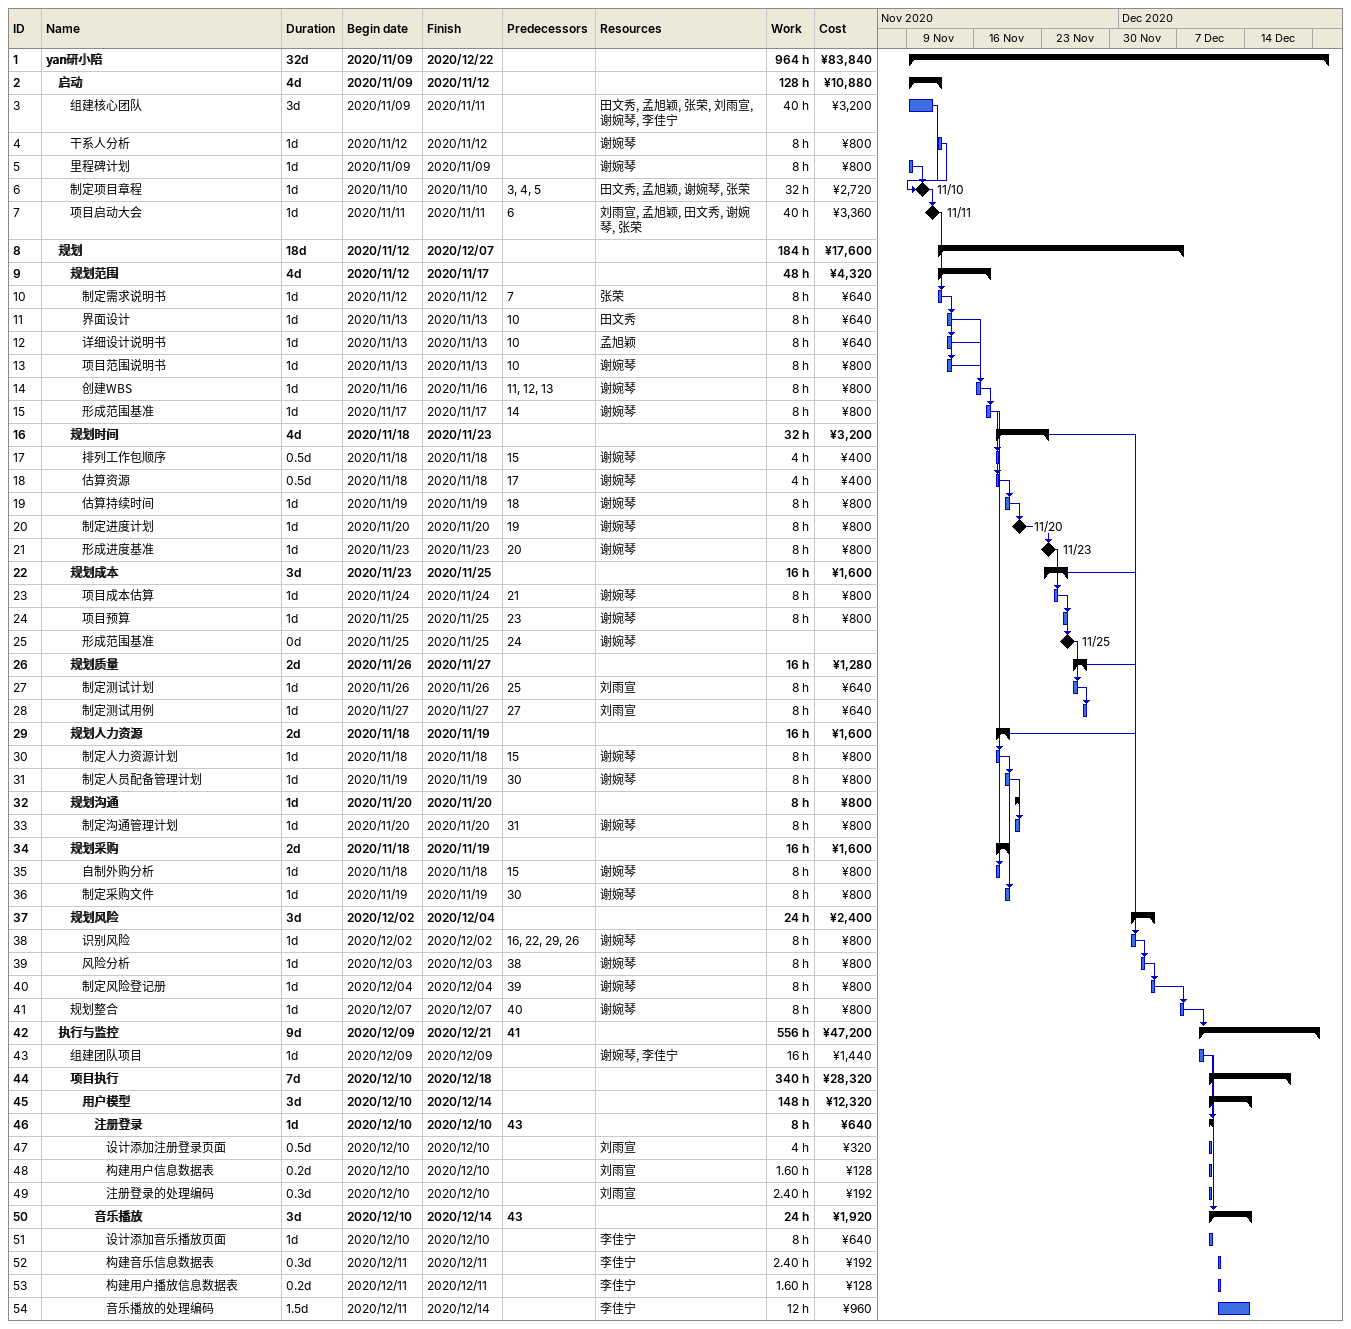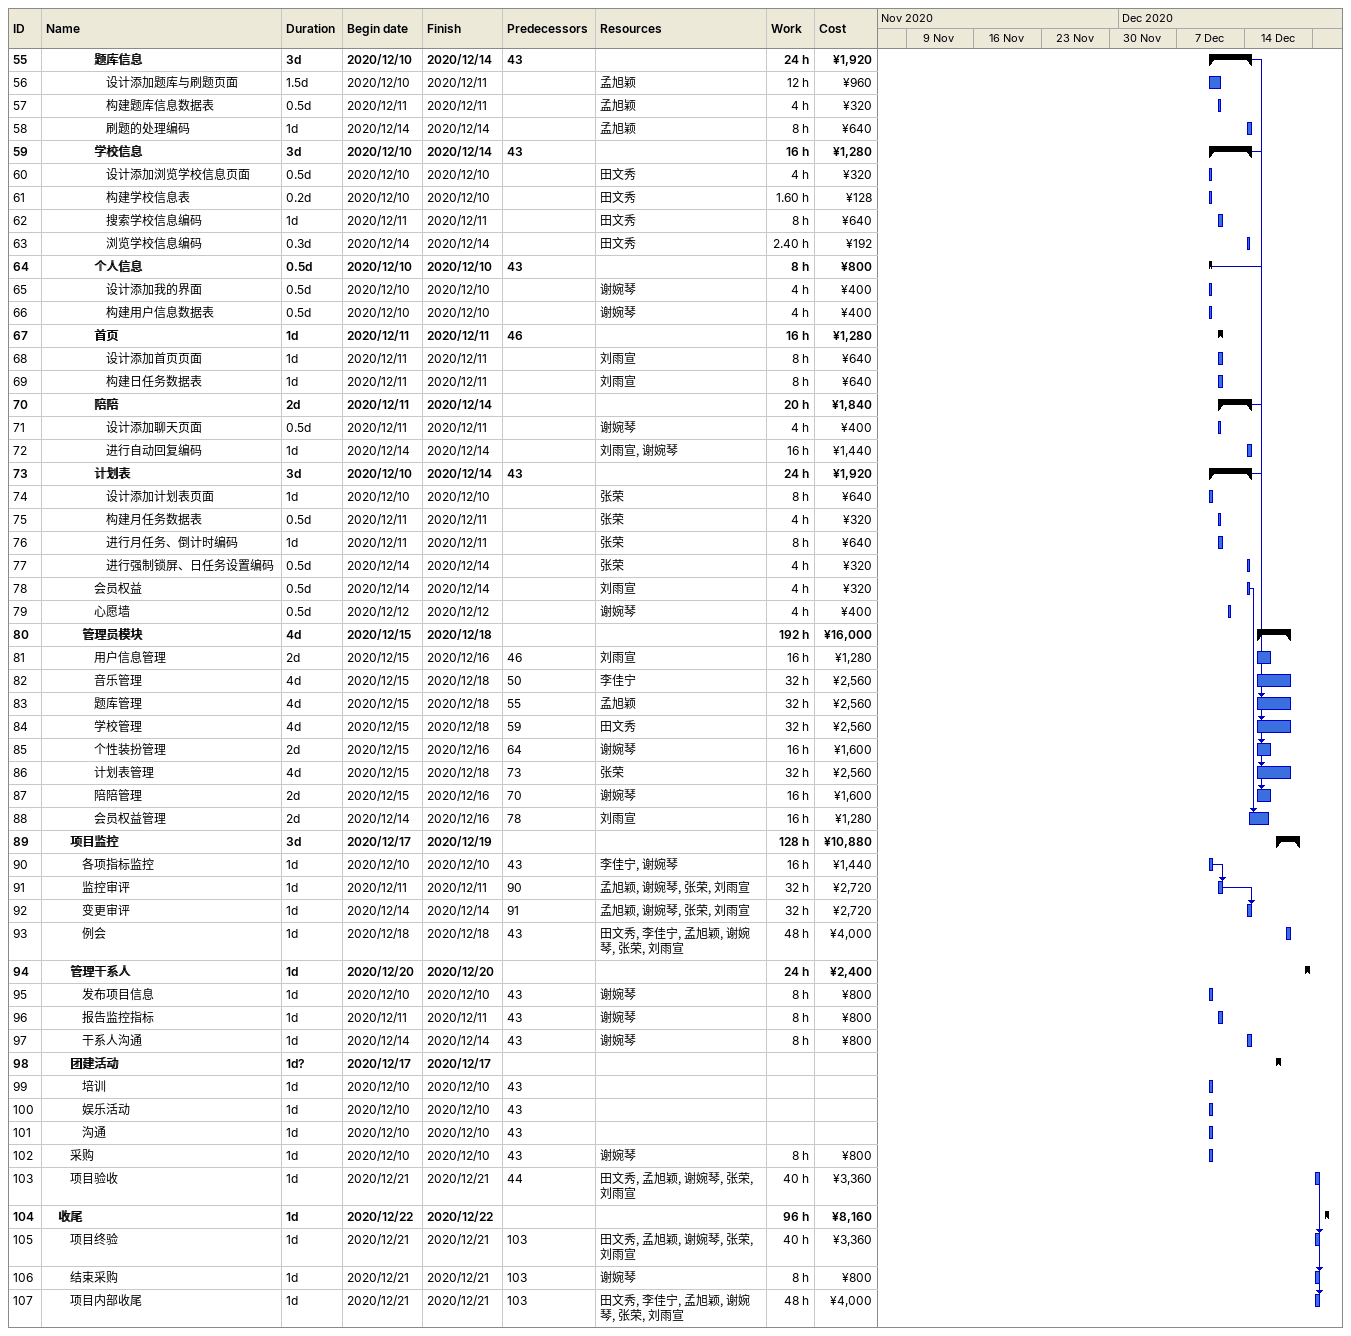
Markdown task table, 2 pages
| ID | Level | Task | Duration | Start | Finish | Predecessors | Resources | Work (h) | Cost (¥) |
|---|---|---|---|---|---|---|---|---|---|
| 1 | 1 | **yan研小陪** | 32d | 2020-11-09 | 2020-12-22 |  |  | 964 | 83840 |
| 2 | 2 | **启动** | 4d | 2020-11-09 | 2020-11-12 |  |  | 128 | 10880 |
| 3 | 3 | 组建核心团队 | 3d | 2020-11-09 | 2020-11-11 |  | 田文秀, 孟旭颖, 张荣, 刘雨宣, 谢婉琴, 李佳宁 | 40 | 3200 |
| 4 | 3 | 干系人分析 | 1d | 2020-11-12 | 2020-11-12 |  | 谢婉琴 | 8 | 800 |
| 5 | 3 | 里程碑计划 | 1d | 2020-11-09 | 2020-11-09 |  | 谢婉琴 | 8 | 800 |
| 6 | 3 | 制定项目章程 | 1d | 2020-11-10 | 2020-11-10 | 3, 4, 5 | 田文秀, 孟旭颖, 谢婉琴, 张荣 | 32 | 2720 |
| 7 | 3 | 项目启动大会 | 1d | 2020-11-11 | 2020-11-11 | 6 | 刘雨宣, 孟旭颖, 田文秀, 谢婉琴, 张荣 | 40 | 3360 |
| 8 | 2 | **规划** | 18d | 2020-11-12 | 2020-12-07 |  |  | 184 | 17600 |
| 9 | 3 | **规划范围** | 4d | 2020-11-12 | 2020-11-17 |  |  | 48 | 4320 |
| 10 | 4 | 制定需求说明书 | 1d | 2020-11-12 | 2020-11-12 | 7 | 张荣 | 8 | 640 |
| 11 | 4 | 界面设计 | 1d | 2020-11-13 | 2020-11-13 | 10 | 田文秀 | 8 | 640 |
| 12 | 4 | 详细设计说明书 | 1d | 2020-11-13 | 2020-11-13 | 10 | 孟旭颖 | 8 | 640 |
| 13 | 4 | 项目范围说明书 | 1d | 2020-11-13 | 2020-11-13 | 10 | 谢婉琴 | 8 | 800 |
| 14 | 4 | 创建WBS | 1d | 2020-11-16 | 2020-11-16 | 11, 12, 13 | 谢婉琴 | 8 | 800 |
| 15 | 4 | 形成范围基准 | 1d | 2020-11-17 | 2020-11-17 | 14 | 谢婉琴 | 8 | 800 |
| 16 | 3 | **规划时间** | 4d | 2020-11-18 | 2020-11-23 |  |  | 32 | 3200 |
| 17 | 4 | 排列工作包顺序 | 0.5d | 2020-11-18 | 2020-11-18 | 15 | 谢婉琴 | 4 | 400 |
| 18 | 4 | 估算资源 | 0.5d | 2020-11-18 | 2020-11-18 | 17 | 谢婉琴 | 4 | 400 |
| 19 | 4 | 估算持续时间 | 1d | 2020-11-19 | 2020-11-19 | 18 | 谢婉琴 | 8 | 800 |
| 20 | 4 | 制定进度计划 | 1d | 2020-11-20 | 2020-11-20 | 19 | 谢婉琴 | 8 | 800 |
| 21 | 4 | 形成进度基准 | 1d | 2020-11-23 | 2020-11-23 | 20 | 谢婉琴 | 8 | 800 |
| 22 | 3 | **规划成本** | 3d | 2020-11-23 | 2020-11-25 |  |  | 16 | 1600 |
| 23 | 4 | 项目成本估算 | 1d | 2020-11-24 | 2020-11-24 | 21 | 谢婉琴 | 8 | 800 |
| 24 | 4 | 项目预算 | 1d | 2020-11-25 | 2020-11-25 | 23 | 谢婉琴 | 8 | 800 |
| 25 | 4 | 形成范围基准 | 0d | 2020-11-25 | 2020-11-25 | 24 | 谢婉琴 |  |  |
| 26 | 3 | **规划质量** | 2d | 2020-11-26 | 2020-11-27 |  |  | 16 | 1280 |
| 27 | 4 | 制定测试计划 | 1d | 2020-11-26 | 2020-11-26 | 25 | 刘雨宣 | 8 | 640 |
| 28 | 4 | 制定测试用例 | 1d | 2020-11-27 | 2020-11-27 | 27 | 刘雨宣 | 8 | 640 |
| 29 | 3 | **规划人力资源** | 2d | 2020-11-18 | 2020-11-19 |  |  | 16 | 1600 |
| 30 | 4 | 制定人力资源计划 | 1d | 2020-11-18 | 2020-11-18 | 15 | 谢婉琴 | 8 | 800 |
| 31 | 4 | 制定人员配备管理计划 | 1d | 2020-11-19 | 2020-11-19 | 30 | 谢婉琴 | 8 | 800 |
| 32 | 3 | **规划沟通** | 1d | 2020-11-20 | 2020-11-20 |  |  | 8 | 800 |
| 33 | 4 | 制定沟通管理计划 | 1d | 2020-11-20 | 2020-11-20 | 31 | 谢婉琴 | 8 | 800 |
| 34 | 3 | **规划采购** | 2d | 2020-11-18 | 2020-11-19 |  |  | 16 | 1600 |
| 35 | 4 | 自制外购分析 | 1d | 2020-11-18 | 2020-11-18 | 15 | 谢婉琴 | 8 | 800 |
| 36 | 4 | 制定采购文件 | 1d | 2020-11-19 | 2020-11-19 | 30 | 谢婉琴 | 8 | 800 |
| 37 | 3 | **规划风险** | 3d | 2020-12-02 | 2020-12-04 |  |  | 24 | 2400 |
| 38 | 4 | 识别风险 | 1d | 2020-12-02 | 2020-12-02 | 16, 22, 29, 26 | 谢婉琴 | 8 | 800 |
| 39 | 4 | 风险分析 | 1d | 2020-12-03 | 2020-12-03 | 38 | 谢婉琴 | 8 | 800 |
| 40 | 4 | 制定风险登记册 | 1d | 2020-12-04 | 2020-12-04 | 39 | 谢婉琴 | 8 | 800 |
| 41 | 3 | 规划整合 | 1d | 2020-12-07 | 2020-12-07 | 40 | 谢婉琴 | 8 | 800 |
| 42 | 2 | **执行与监控** | 9d | 2020-12-09 | 2020-12-21 | 41 |  | 556 | 47200 |
| 43 | 3 | 组建团队项目 | 1d | 2020-12-09 | 2020-12-09 |  | 谢婉琴, 李佳宁 | 16 | 1440 |
| 44 | 3 | **项目执行** | 7d | 2020-12-10 | 2020-12-18 |  |  | 340 | 28320 |
| 45 | 4 | **用户模型** | 3d | 2020-12-10 | 2020-12-14 |  |  | 148 | 12320 |
| 46 | 5 | **注册登录** | 1d | 2020-12-10 | 2020-12-10 | 43 |  | 8 | 640 |
| 47 | 6 | 设计添加注册登录页面 | 0.5d | 2020-12-10 | 2020-12-10 |  | 刘雨宣 | 4 | 320 |
| 48 | 6 | 构建用户信息数据表 | 0.2d | 2020-12-10 | 2020-12-10 |  | 刘雨宣 | 1.60 | 128 |
| 49 | 6 | 注册登录的处理编码 | 0.3d | 2020-12-10 | 2020-12-10 |  | 刘雨宣 | 2.40 | 192 |
| 50 | 5 | **音乐播放** | 3d | 2020-12-10 | 2020-12-14 | 43 |  | 24 | 1920 |
| 51 | 6 | 设计添加音乐播放页面 | 1d | 2020-12-10 | 2020-12-10 |  | 李佳宁 | 8 | 640 |
| 52 | 6 | 构建音乐信息数据表 | 0.3d | 2020-12-11 | 2020-12-11 |  | 李佳宁 | 2.40 | 192 |
| 53 | 6 | 构建用户播放信息数据表 | 0.2d | 2020-12-11 | 2020-12-11 |  | 李佳宁 | 1.60 | 128 |
| 54 | 6 | 音乐播放的处理编码 | 1.5d | 2020-12-11 | 2020-12-14 |  | 李佳宁 | 12 | 960 |
| 55 | 5 | **题库信息** | 3d | 2020-12-10 | 2020-12-14 | 43 |  | 24 | 1920 |
| 56 | 6 | 设计添加题库与刷题页面 | 1.5d | 2020-12-10 | 2020-12-11 |  | 孟旭颖 | 12 | 960 |
| 57 | 6 | 构建题库信息数据表 | 0.5d | 2020-12-11 | 2020-12-11 |  | 孟旭颖 | 4 | 320 |
| 58 | 6 | 刷题的处理编码 | 1d | 2020-12-14 | 2020-12-14 |  | 孟旭颖 | 8 | 640 |
| 59 | 5 | **学校信息** | 3d | 2020-12-10 | 2020-12-14 | 43 |  | 16 | 1280 |
| 60 | 6 | 设计添加浏览学校信息页面 | 0.5d | 2020-12-10 | 2020-12-10 |  | 田文秀 | 4 | 320 |
| 61 | 6 | 构建学校信息表 | 0.2d | 2020-12-10 | 2020-12-10 |  | 田文秀 | 1.60 | 128 |
| 62 | 6 | 搜索学校信息编码 | 1d | 2020-12-11 | 2020-12-11 |  | 田文秀 | 8 | 640 |
| 63 | 6 | 浏览学校信息编码 | 0.3d | 2020-12-14 | 2020-12-14 |  | 田文秀 | 2.40 | 192 |
| 64 | 5 | **个人信息** | 0.5d | 2020-12-10 | 2020-12-10 | 43 |  | 8 | 800 |
| 65 | 6 | 设计添加我的界面 | 0.5d | 2020-12-10 | 2020-12-10 |  | 谢婉琴 | 4 | 400 |
| 66 | 6 | 构建用户信息数据表 | 0.5d | 2020-12-10 | 2020-12-10 |  | 谢婉琴 | 4 | 400 |
| 67 | 5 | **首页** | 1d | 2020-12-11 | 2020-12-11 | 46 |  | 16 | 1280 |
| 68 | 6 | 设计添加首页页面 | 1d | 2020-12-11 | 2020-12-11 |  | 刘雨宣 | 8 | 640 |
| 69 | 6 | 构建日任务数据表 | 1d | 2020-12-11 | 2020-12-11 |  | 刘雨宣 | 8 | 640 |
| 70 | 5 | **陪陪** | 2d | 2020-12-11 | 2020-12-14 |  |  | 20 | 1840 |
| 71 | 6 | 设计添加聊天页面 | 0.5d | 2020-12-11 | 2020-12-11 |  | 谢婉琴 | 4 | 400 |
| 72 | 6 | 进行自动回复编码 | 1d | 2020-12-14 | 2020-12-14 |  | 刘雨宣, 谢婉琴 | 16 | 1440 |
| 73 | 5 | **计划表** | 3d | 2020-12-10 | 2020-12-14 | 43 |  | 24 | 1920 |
| 74 | 6 | 设计添加计划表页面 | 1d | 2020-12-10 | 2020-12-10 |  | 张荣 | 8 | 640 |
| 75 | 6 | 构建月任务数据表 | 0.5d | 2020-12-11 | 2020-12-11 |  | 张荣 | 4 | 320 |
| 76 | 6 | 进行月任务、倒计时编码 | 1d | 2020-12-11 | 2020-12-11 |  | 张荣 | 8 | 640 |
| 77 | 6 | 进行强制锁屏、日任务设置编码 | 0.5d | 2020-12-14 | 2020-12-14 |  | 张荣 | 4 | 320 |
| 78 | 5 | 会员权益 | 0.5d | 2020-12-14 | 2020-12-14 |  | 刘雨宣 | 4 | 320 |
| 79 | 5 | 心愿墙 | 0.5d | 2020-12-12 | 2020-12-12 |  | 谢婉琴 | 4 | 400 |
| 80 | 4 | **管理员模块** | 4d | 2020-12-15 | 2020-12-18 |  |  | 192 | 16000 |
| 81 | 5 | 用户信息管理 | 2d | 2020-12-15 | 2020-12-16 | 46 | 刘雨宣 | 16 | 1280 |
| 82 | 5 | 音乐管理 | 4d | 2020-12-15 | 2020-12-18 | 50 | 李佳宁 | 32 | 2560 |
| 83 | 5 | 题库管理 | 4d | 2020-12-15 | 2020-12-18 | 55 | 孟旭颖 | 32 | 2560 |
| 84 | 5 | 学校管理 | 4d | 2020-12-15 | 2020-12-18 | 59 | 田文秀 | 32 | 2560 |
| 85 | 5 | 个性装扮管理 | 2d | 2020-12-15 | 2020-12-16 | 64 | 谢婉琴 | 16 | 1600 |
| 86 | 5 | 计划表管理 | 4d | 2020-12-15 | 2020-12-18 | 73 | 张荣 | 32 | 2560 |
| 87 | 5 | 陪陪管理 | 2d | 2020-12-15 | 2020-12-16 | 70 | 谢婉琴 | 16 | 1600 |
| 88 | 5 | 会员权益管理 | 2d | 2020-12-14 | 2020-12-16 | 78 | 刘雨宣 | 16 | 1280 |
| 89 | 3 | **项目监控** | 3d | 2020-12-17 | 2020-12-19 |  |  | 128 | 10880 |
| 90 | 4 | 各项指标监控 | 1d | 2020-12-10 | 2020-12-10 | 43 | 李佳宁, 谢婉琴 | 16 | 1440 |
| 91 | 4 | 监控审评 | 1d | 2020-12-11 | 2020-12-11 | 90 | 孟旭颖, 谢婉琴, 张荣, 刘雨宣 | 32 | 2720 |
| 92 | 4 | 变更审评 | 1d | 2020-12-14 | 2020-12-14 | 91 | 孟旭颖, 谢婉琴, 张荣, 刘雨宣 | 32 | 2720 |
| 93 | 4 | 例会 | 1d | 2020-12-18 | 2020-12-18 | 43 | 田文秀, 李佳宁, 孟旭颖, 谢婉琴, 张荣, 刘雨宣 | 48 | 4000 |
| 94 | 3 | **管理干系人** | 1d | 2020-12-20 | 2020-12-20 |  |  | 24 | 2400 |
| 95 | 4 | 发布项目信息 | 1d | 2020-12-10 | 2020-12-10 | 43 | 谢婉琴 | 8 | 800 |
| 96 | 4 | 报告监控指标 | 1d | 2020-12-11 | 2020-12-11 | 43 | 谢婉琴 | 8 | 800 |
| 97 | 4 | 干系人沟通 | 1d | 2020-12-14 | 2020-12-14 | 43 | 谢婉琴 | 8 | 800 |
| 98 | 3 | **团建活动** | 1d? | 2020-12-17 | 2020-12-17 |  |  |  |  |
| 99 | 4 | 培训 | 1d | 2020-12-10 | 2020-12-10 | 43 |  |  |  |
| 100 | 4 | 娱乐活动 | 1d | 2020-12-10 | 2020-12-10 | 43 |  |  |  |
| 101 | 4 | 沟通 | 1d | 2020-12-10 | 2020-12-10 | 43 |  |  |  |
| 102 | 3 | 采购 | 1d | 2020-12-10 | 2020-12-10 | 43 | 谢婉琴 | 8 | 800 |
| 103 | 3 | 项目验收 | 1d | 2020-12-21 | 2020-12-21 | 44 | 田文秀, 孟旭颖, 谢婉琴, 张荣, 刘雨宣 | 40 | 3360 |
| 104 | 2 | **收尾** | 1d | 2020-12-22 | 2020-12-22 |  |  | 96 | 8160 |
| 105 | 3 | 项目终验 | 1d | 2020-12-21 | 2020-12-21 | 103 | 田文秀, 孟旭颖, 谢婉琴, 张荣, 刘雨宣 | 40 | 3360 |
| 106 | 3 | 结束采购 | 1d | 2020-12-21 | 2020-12-21 | 103 | 谢婉琴 | 8 | 800 |
| 107 | 3 | 项目内部收尾 | 1d | 2020-12-21 | 2020-12-21 | 103 | 田文秀, 李佳宁, 孟旭颖, 谢婉琴, 张荣, 刘雨宣 | 48 | 4000 |
